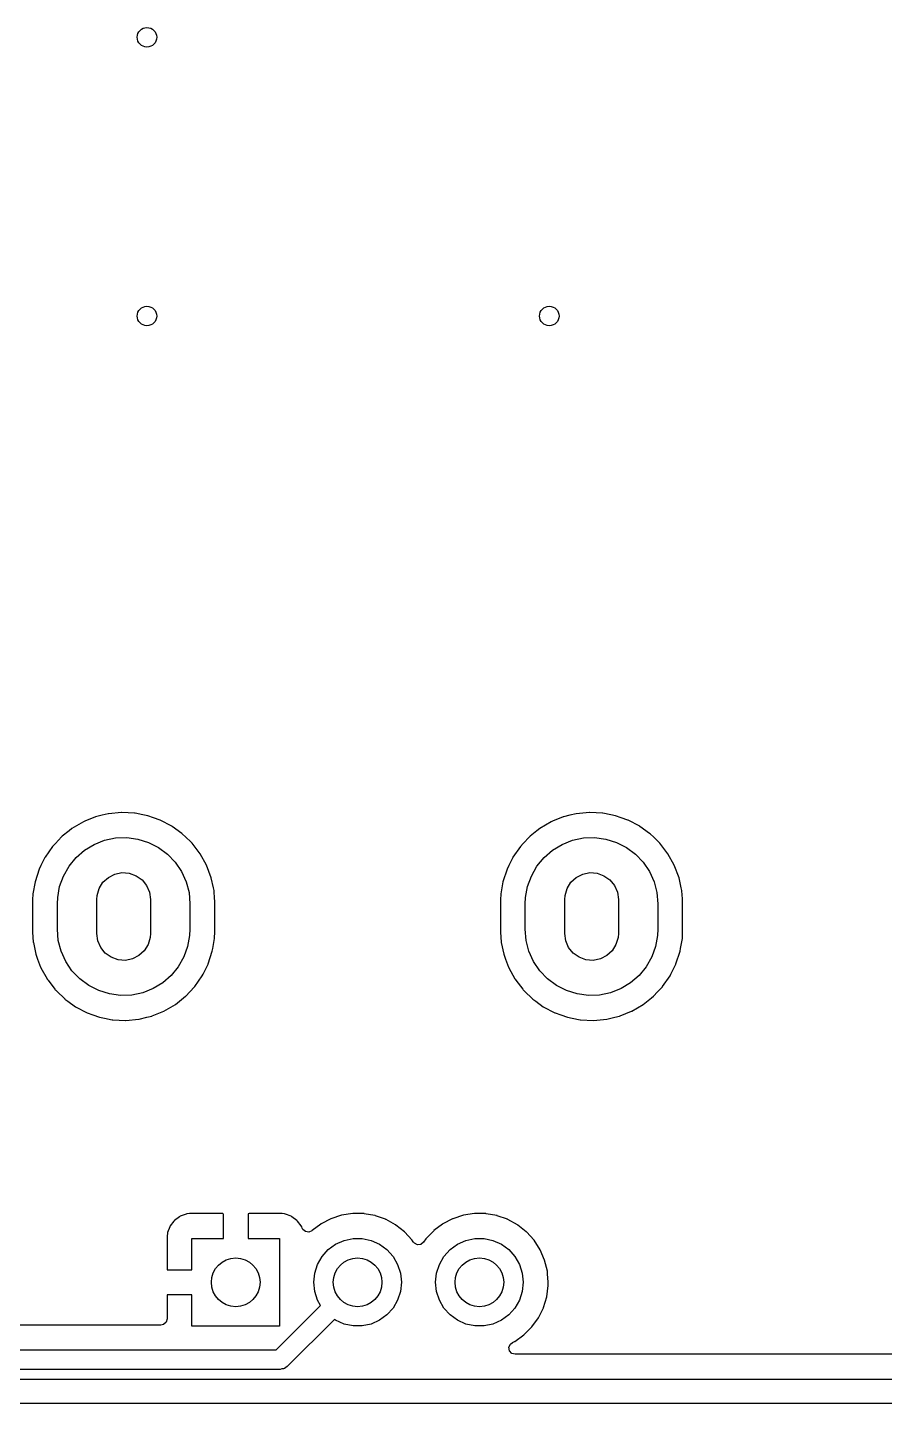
# Model space of a CAD drawing. Extents: x 63 to 234, y -148 to -41.
# Drawn here: x 153.12 to 170.71, y -148.03 to -119.81 of the extents above; entities that cross this region are included whole.
import ezdxf

# ---------------------------------------------------------------- set-up
doc = ezdxf.new("R2010")
doc.units = 0
doc.layers.add('BLACK', color=7, linetype='CONTINUOUS')

msp = doc.modelspace()

# ---------------------------------------------------------------- linework, layer by layer
at = {"layer": 'BLACK', "linetype": 'CONTINUOUS'}
for p, q in [((154.655, -135.966), (154.521, -135.999)), ((154.78, -135.936), (154.655, -135.966)), ((154.785, -135.935), (154.78, -135.936)), ((154.78, -135.936), (154.78, -135.936)), ((155.054, -135.909), (154.785, -135.935)), ((155.059, -135.909), (155.054, -135.909)), ((155.321, -135.922), (155.059, -135.909)), ((155.059, -135.909), (155.059, -135.909)), ((155.325, -135.922), (155.321, -135.922)), ((155.321, -135.922), (155.321, -135.922)), ((155.33, -135.923), (155.325, -135.922)), ((155.493, -135.956), (155.33, -135.923)), ((155.33, -135.923), (155.33, -135.923)), ((155.591, -135.975), (155.493, -135.956)), ((155.708, -136.016), (155.591, -135.975)), ((164.255, -135.966), (164.121, -135.999)), ((164.38, -135.936), (164.255, -135.966)), ((164.385, -135.935), (164.38, -135.936)), ((164.38, -135.936), (164.38, -135.936)), ((164.654, -135.909), (164.385, -135.935)), ((164.659, -135.909), (164.654, -135.909)), ((164.921, -135.922), (164.659, -135.909)), ((164.659, -135.909), (164.659, -135.909)), ((164.925, -135.922), (164.921, -135.922)), ((164.921, -135.922), (164.921, -135.922)), ((164.93, -135.923), (164.925, -135.922)), ((165.093, -135.956), (164.93, -135.923)), ((164.93, -135.923), (164.93, -135.923)), ((165.191, -135.975), (165.093, -135.956)), ((165.308, -136.016), (165.191, -135.975)), ((154.036, -136.238), (153.976, -136.286)), ((154.27, -136.101), (154.036, -136.238)), ((154.297, -136.09), (154.27, -136.101)), ((154.517, -136.001), (154.297, -136.09)), ((154.521, -135.999), (154.517, -136.001)), ((154.517, -136.001), (154.517, -136.001)), ((155.843, -136.064), (155.708, -136.016)), ((155.847, -136.065), (155.843, -136.064)), ((155.843, -136.064), (155.843, -136.064)), ((156.087, -136.191), (155.847, -136.065)), ((156.091, -136.194), (156.087, -136.191)), ((156.288, -136.338), (156.091, -136.194)), ((163.636, -136.238), (163.576, -136.286)), ((163.87, -136.101), (163.636, -136.238)), ((163.897, -136.09), (163.87, -136.101)), ((164.117, -136.001), (163.897, -136.09)), ((164.121, -135.999), (164.117, -136.001)), ((164.117, -136.001), (164.117, -136.001)), ((165.443, -136.064), (165.308, -136.016)), ((165.447, -136.065), (165.443, -136.064)), ((165.443, -136.064), (165.443, -136.064)), ((165.687, -136.191), (165.447, -136.065)), ((165.691, -136.194), (165.687, -136.191)), ((165.888, -136.338), (165.691, -136.194)), ((153.696, -136.544), (153.639, -136.606)), ((153.821, -136.411), (153.696, -136.544)), ((153.824, -136.407), (153.821, -136.411)), ((153.838, -136.397), (153.824, -136.407)), ((153.976, -136.286), (153.838, -136.397)), ((154.492, -136.564), (154.706, -136.479)), ((154.706, -136.479), (154.931, -136.432)), ((154.931, -136.432), (155.161, -136.424)), ((155.161, -136.424), (155.389, -136.454)), ((155.389, -136.454), (155.609, -136.522)), ((155.609, -136.522), (155.814, -136.626)), ((156.306, -136.351), (156.288, -136.338)), ((156.369, -136.412), (156.306, -136.351)), ((156.48, -136.521), (156.369, -136.412)), ((156.5, -136.541), (156.48, -136.521)), ((156.665, -136.756), (156.5, -136.541)), ((163.296, -136.544), (163.239, -136.606)), ((163.421, -136.411), (163.296, -136.544)), ((163.424, -136.407), (163.421, -136.411)), ((163.438, -136.397), (163.424, -136.407)), ((163.576, -136.286), (163.438, -136.397)), ((164.092, -136.564), (164.306, -136.479)), ((164.306, -136.479), (164.531, -136.432)), ((164.531, -136.432), (164.761, -136.424)), ((164.761, -136.424), (164.989, -136.454)), ((164.989, -136.454), (165.209, -136.522)), ((165.209, -136.522), (165.414, -136.626)), ((165.906, -136.351), (165.888, -136.338)), ((165.969, -136.412), (165.906, -136.351)), ((166.08, -136.521), (165.969, -136.412)), ((166.1, -136.541), (166.08, -136.521)), ((166.265, -136.756), (166.1, -136.541)), ((153.484, -136.828), (153.482, -136.832)), ((153.639, -136.606), (153.484, -136.828)), ((154.122, -136.834), (154.296, -136.683)), ((154.296, -136.683), (154.492, -136.564)), ((155.814, -136.626), (155.998, -136.763)), ((155.998, -136.763), (156.157, -136.93)), ((156.796, -136.993), (156.665, -136.756)), ((163.084, -136.828), (163.082, -136.832)), ((163.239, -136.606), (163.084, -136.828)), ((163.722, -136.834), (163.896, -136.683)), ((163.896, -136.683), (164.092, -136.564)), ((165.414, -136.626), (165.598, -136.763)), ((165.598, -136.763), (165.757, -136.93)), ((166.396, -136.993), (166.265, -136.756)), ((153.364, -137.071), (153.279, -137.329)), ((153.4, -136.997), (153.364, -137.071)), ((153.482, -136.832), (153.4, -136.997)), ((153.482, -136.832), (153.482, -136.832)), ((153.862, -137.212), (153.976, -137.012)), ((153.976, -137.012), (154.122, -136.834)), ((156.157, -136.93), (156.285, -137.121)), ((156.892, -137.247), (156.796, -136.993)), ((162.964, -137.071), (162.879, -137.329)), ((163, -136.997), (162.964, -137.071)), ((163.082, -136.832), (163, -136.997)), ((163.082, -136.832), (163.082, -136.832)), ((163.462, -137.212), (163.576, -137.012)), ((163.576, -137.012), (163.722, -136.834)), ((165.757, -136.93), (165.885, -137.121)), ((166.492, -137.247), (166.396, -136.993)), ((153.278, -137.333), (153.236, -137.577)), ((153.279, -137.329), (153.278, -137.333)), ((153.278, -137.333), (153.278, -137.333)), ((153.784, -137.428), (153.862, -137.212)), ((154.595, -137.468), (154.673, -137.341)), ((154.673, -137.341), (154.783, -137.24)), ((154.783, -137.24), (154.916, -137.173)), ((154.916, -137.173), (155.062, -137.143)), ((155.062, -137.143), (155.211, -137.154)), ((155.211, -137.154), (155.352, -137.205)), ((155.352, -137.205), (155.474, -137.291)), ((155.474, -137.291), (155.567, -137.407)), ((156.285, -137.121), (156.38, -137.33)), ((156.38, -137.33), (156.438, -137.553)), ((156.893, -137.251), (156.892, -137.247)), ((156.938, -137.452), (156.893, -137.251)), ((156.893, -137.251), (156.893, -137.251)), ((162.878, -137.333), (162.836, -137.577)), ((162.879, -137.329), (162.878, -137.333)), ((162.878, -137.333), (162.878, -137.333)), ((163.384, -137.428), (163.462, -137.212)), ((164.195, -137.468), (164.273, -137.341)), ((164.273, -137.341), (164.383, -137.24)), ((164.383, -137.24), (164.516, -137.173)), ((164.516, -137.173), (164.662, -137.143)), ((164.662, -137.143), (164.811, -137.154)), ((164.811, -137.154), (164.952, -137.205)), ((164.952, -137.205), (165.074, -137.291)), ((165.074, -137.291), (165.167, -137.407)), ((165.885, -137.121), (165.98, -137.33)), ((165.98, -137.33), (166.038, -137.553)), ((166.493, -137.251), (166.492, -137.247)), ((166.538, -137.452), (166.493, -137.251)), ((166.493, -137.251), (166.493, -137.251)), ((153.233, -137.596), (153.228, -137.682)), ((153.236, -137.577), (153.233, -137.596)), ((153.737, -137.782), (153.743, -137.654)), ((153.743, -137.654), (153.784, -137.428)), ((154.547, -137.692), (154.553, -137.612)), ((154.553, -137.612), (154.595, -137.468)), ((155.567, -137.407), (155.627, -137.544)), ((155.627, -137.544), (155.647, -137.692)), ((156.438, -137.553), (156.457, -137.782)), ((156.951, -137.512), (156.938, -137.452)), ((156.951, -137.516), (156.951, -137.512)), ((156.963, -137.683), (156.951, -137.516)), ((162.833, -137.596), (162.828, -137.682)), ((162.836, -137.577), (162.833, -137.596)), ((163.337, -137.782), (163.343, -137.654)), ((163.343, -137.654), (163.384, -137.428)), ((164.147, -137.692), (164.153, -137.612)), ((164.153, -137.612), (164.195, -137.468)), ((165.167, -137.407), (165.227, -137.544)), ((165.227, -137.544), (165.247, -137.692)), ((166.038, -137.553), (166.057, -137.782)), ((166.551, -137.512), (166.538, -137.452)), ((166.551, -137.516), (166.551, -137.512)), ((166.563, -137.683), (166.551, -137.516)), ((153.228, -137.682), (153.228, -138.371)), ((153.737, -138.302), (153.737, -137.782)), ((154.547, -138.392), (154.547, -137.692)), ((155.647, -137.692), (155.647, -138.392)), ((156.457, -137.782), (156.457, -138.302)), ((156.965, -137.713), (156.963, -137.683)), ((156.965, -138.402), (156.965, -137.713)), ((162.828, -137.682), (162.828, -138.371)), ((163.337, -138.302), (163.337, -137.782)), ((164.147, -138.392), (164.147, -137.692)), ((165.247, -137.692), (165.247, -138.392)), ((166.057, -137.782), (166.057, -138.302)), ((166.565, -137.713), (166.563, -137.683)), ((166.565, -138.402), (166.565, -137.713)), ((153.228, -138.371), (153.229, -138.373)), ((153.229, -138.373), (153.229, -138.373)), ((153.229, -138.373), (153.235, -138.461)), ((153.235, -138.461), (153.243, -138.572)), ((153.756, -138.531), (153.737, -138.302)), ((154.567, -138.54), (154.547, -138.392)), ((155.641, -138.472), (155.599, -138.616)), ((155.647, -138.392), (155.641, -138.472)), ((156.451, -138.43), (156.41, -138.656)), ((156.457, -138.302), (156.451, -138.43)), ((156.925, -138.697), (156.961, -138.492)), ((156.961, -138.488), (156.964, -138.439)), ((156.961, -138.492), (156.961, -138.488)), ((156.961, -138.492), (156.961, -138.492)), ((156.964, -138.439), (156.965, -138.404)), ((156.965, -138.404), (156.965, -138.402)), ((156.965, -138.404), (156.965, -138.404)), ((162.828, -138.371), (162.829, -138.373)), ((162.829, -138.373), (162.835, -138.461)), ((162.829, -138.373), (162.829, -138.373)), ((162.835, -138.461), (162.843, -138.572)), ((163.356, -138.531), (163.337, -138.302)), ((164.167, -138.54), (164.147, -138.392)), ((165.241, -138.472), (165.199, -138.616)), ((165.247, -138.392), (165.241, -138.472)), ((166.051, -138.43), (166.01, -138.656)), ((166.057, -138.302), (166.051, -138.43)), ((166.525, -138.697), (166.561, -138.492)), ((166.561, -138.488), (166.564, -138.439)), ((166.561, -138.492), (166.561, -138.488)), ((166.561, -138.492), (166.561, -138.492)), ((166.564, -138.439), (166.565, -138.404)), ((166.565, -138.404), (166.565, -138.402)), ((166.565, -138.404), (166.565, -138.404)), ((153.243, -138.572), (153.244, -138.577)), ((153.244, -138.577), (153.244, -138.577)), ((153.244, -138.577), (153.296, -138.814)), ((153.814, -138.754), (153.756, -138.531)), ((153.909, -138.963), (153.814, -138.754)), ((154.627, -138.677), (154.567, -138.54)), ((154.72, -138.793), (154.627, -138.677)), ((154.842, -138.879), (154.72, -138.793)), ((155.521, -138.743), (155.411, -138.844)), ((155.599, -138.616), (155.521, -138.743)), ((156.41, -138.656), (156.332, -138.872)), ((156.83, -139.013), (156.915, -138.755)), ((156.915, -138.755), (156.925, -138.697)), ((162.843, -138.572), (162.844, -138.577)), ((162.844, -138.577), (162.844, -138.577)), ((162.844, -138.577), (162.896, -138.814)), ((163.414, -138.754), (163.356, -138.531)), ((163.509, -138.963), (163.414, -138.754)), ((164.227, -138.677), (164.167, -138.54)), ((164.32, -138.793), (164.227, -138.677)), ((164.442, -138.879), (164.32, -138.793)), ((165.121, -138.743), (165.011, -138.844)), ((165.199, -138.616), (165.121, -138.743)), ((166.01, -138.656), (165.932, -138.872)), ((166.43, -139.013), (166.515, -138.755)), ((166.515, -138.755), (166.525, -138.697)), ((153.296, -138.814), (153.302, -138.837)), ((153.302, -138.837), (153.331, -138.915)), ((153.331, -138.915), (153.394, -139.082)), ((153.394, -139.082), (153.398, -139.091)), ((154.037, -139.154), (153.909, -138.963)), ((154.983, -138.93), (154.842, -138.879)), ((155.132, -138.941), (154.983, -138.93)), ((155.278, -138.911), (155.132, -138.941)), ((155.411, -138.844), (155.278, -138.911)), ((156.218, -139.072), (156.072, -139.25)), ((156.332, -138.872), (156.218, -139.072)), ((156.727, -139.222), (156.828, -139.017)), ((156.828, -139.017), (156.83, -139.013)), ((156.828, -139.017), (156.828, -139.017)), ((162.896, -138.814), (162.902, -138.837)), ((162.902, -138.837), (162.931, -138.915)), ((162.931, -138.915), (162.994, -139.082)), ((162.994, -139.082), (162.998, -139.091)), ((163.637, -139.154), (163.509, -138.963)), ((164.583, -138.93), (164.442, -138.879)), ((164.732, -138.941), (164.583, -138.93)), ((164.878, -138.911), (164.732, -138.941)), ((165.011, -138.844), (164.878, -138.911)), ((165.818, -139.072), (165.672, -139.25)), ((165.932, -138.872), (165.818, -139.072)), ((166.327, -139.222), (166.428, -139.017)), ((166.428, -139.017), (166.43, -139.013)), ((166.428, -139.017), (166.428, -139.017)), ((153.398, -139.091), (153.4, -139.095)), ((153.4, -139.095), (153.526, -139.323)), ((153.526, -139.323), (153.529, -139.328)), ((153.529, -139.328), (153.547, -139.351)), ((153.547, -139.351), (153.687, -139.535)), ((154.196, -139.321), (154.037, -139.154)), ((154.38, -139.458), (154.196, -139.321)), ((156.072, -139.25), (155.898, -139.401)), ((156.555, -139.478), (156.71, -139.256)), ((156.71, -139.256), (156.727, -139.222)), ((162.998, -139.091), (163, -139.095)), ((163, -139.095), (163.126, -139.323)), ((163.126, -139.323), (163.129, -139.328)), ((163.129, -139.328), (163.147, -139.351)), ((163.147, -139.351), (163.287, -139.535)), ((163.796, -139.321), (163.637, -139.154)), ((163.98, -139.458), (163.796, -139.321)), ((165.672, -139.25), (165.498, -139.401)), ((166.155, -139.478), (166.31, -139.256)), ((166.31, -139.256), (166.327, -139.222)), ((153.687, -139.535), (153.694, -139.543)), ((153.694, -139.543), (153.697, -139.547)), ((153.697, -139.547), (153.697, -139.547)), ((153.697, -139.547), (153.724, -139.573)), ((153.724, -139.573), (153.888, -139.733)), ((154.585, -139.562), (154.38, -139.458)), ((154.805, -139.63), (154.585, -139.562)), ((155.033, -139.66), (154.805, -139.63)), ((155.488, -139.605), (155.263, -139.652)), ((155.702, -139.52), (155.488, -139.605)), ((155.898, -139.401), (155.702, -139.52)), ((156.37, -139.677), (156.454, -139.587)), ((156.454, -139.587), (156.552, -139.482)), ((156.552, -139.482), (156.555, -139.478)), ((156.552, -139.482), (156.552, -139.482)), ((163.287, -139.535), (163.294, -139.543)), ((163.294, -139.543), (163.297, -139.547)), ((163.297, -139.547), (163.297, -139.547)), ((163.297, -139.547), (163.324, -139.573)), ((163.324, -139.573), (163.488, -139.733)), ((164.185, -139.562), (163.98, -139.458)), ((164.405, -139.63), (164.185, -139.562)), ((164.633, -139.66), (164.405, -139.63)), ((165.088, -139.605), (164.863, -139.652)), ((165.302, -139.52), (165.088, -139.605)), ((165.498, -139.401), (165.302, -139.52)), ((165.97, -139.677), (166.054, -139.587)), ((166.054, -139.587), (166.152, -139.482)), ((166.152, -139.482), (166.155, -139.478)), ((166.152, -139.482), (166.152, -139.482)), ((153.888, -139.733), (153.891, -139.736)), ((153.891, -139.736), (153.891, -139.736)), ((153.891, -139.736), (153.952, -139.779)), ((153.952, -139.779), (154.107, -139.893)), ((154.107, -139.893), (154.347, -140.019)), ((155.263, -139.652), (155.033, -139.66)), ((155.924, -139.983), (156.158, -139.846)), ((156.158, -139.846), (156.325, -139.713)), ((156.325, -139.713), (156.366, -139.679)), ((156.366, -139.679), (156.37, -139.677)), ((156.366, -139.679), (156.366, -139.679)), ((163.488, -139.733), (163.491, -139.736)), ((163.491, -139.736), (163.491, -139.736)), ((163.491, -139.736), (163.552, -139.779)), ((163.552, -139.779), (163.707, -139.893)), ((163.707, -139.893), (163.947, -140.019)), ((164.863, -139.652), (164.633, -139.66)), ((165.524, -139.983), (165.758, -139.846)), ((165.758, -139.846), (165.925, -139.713)), ((165.925, -139.713), (165.966, -139.679)), ((165.966, -139.679), (165.97, -139.677)), ((165.966, -139.679), (165.966, -139.679)), ((154.347, -140.019), (154.351, -140.02)), ((154.351, -140.02), (154.351, -140.02)), ((154.351, -140.02), (154.466, -140.061)), ((154.466, -140.061), (154.603, -140.109)), ((154.603, -140.109), (154.701, -140.128)), ((154.701, -140.128), (154.864, -140.161)), ((154.864, -140.161), (154.864, -140.161)), ((154.864, -140.161), (154.869, -140.162)), ((154.869, -140.162), (154.873, -140.162)), ((154.873, -140.162), (154.873, -140.162)), ((154.873, -140.162), (155.135, -140.175)), ((155.135, -140.175), (155.135, -140.175)), ((155.135, -140.175), (155.14, -140.175)), ((155.14, -140.175), (155.409, -140.149)), ((155.409, -140.149), (155.414, -140.148)), ((155.414, -140.148), (155.574, -140.109)), ((155.414, -140.148), (155.414, -140.148)), ((155.574, -140.109), (155.673, -140.085)), ((155.673, -140.085), (155.682, -140.081)), ((155.682, -140.081), (155.92, -139.985)), ((155.92, -139.985), (155.924, -139.983)), ((155.92, -139.985), (155.92, -139.985)), ((163.947, -140.019), (163.951, -140.02)), ((163.951, -140.02), (163.951, -140.02)), ((163.951, -140.02), (164.066, -140.061)), ((164.066, -140.061), (164.203, -140.109)), ((164.203, -140.109), (164.301, -140.128)), ((164.301, -140.128), (164.464, -140.161)), ((164.464, -140.161), (164.464, -140.161)), ((164.464, -140.161), (164.469, -140.162)), ((164.469, -140.162), (164.473, -140.162)), ((164.473, -140.162), (164.473, -140.162)), ((164.473, -140.162), (164.735, -140.175)), ((164.735, -140.175), (164.735, -140.175)), ((164.735, -140.175), (164.74, -140.175)), ((164.74, -140.175), (165.009, -140.149)), ((165.009, -140.149), (165.014, -140.148)), ((165.014, -140.148), (165.174, -140.109)), ((165.014, -140.148), (165.014, -140.148)), ((165.174, -140.109), (165.273, -140.085)), ((165.273, -140.085), (165.282, -140.081)), ((165.282, -140.081), (165.52, -139.985)), ((165.52, -139.985), (165.524, -139.983)), ((165.52, -139.985), (165.52, -139.985)), ((156.379, -144.144), (156.259, -144.189)), ((156.395, -144.14), (156.379, -144.144)), ((156.446, -144.134), (156.395, -144.14)), ((156.452, -144.134), (156.446, -144.134)), ((157.129, -144.134), (156.452, -144.134)), ((157.137, -144.136), (157.129, -144.134)), ((157.139, -144.137), (157.137, -144.136)), ((157.143, -144.152), (157.139, -144.137)), ((157.143, -144.642), (157.143, -144.152)), ((157.653, -144.14), (157.651, -144.148)), ((157.651, -144.148), (157.651, -144.642)), ((157.654, -144.138), (157.653, -144.14)), ((157.669, -144.134), (157.654, -144.138)), ((158.342, -144.134), (157.669, -144.134)), ((158.348, -144.134), (158.342, -144.134)), ((158.399, -144.14), (158.348, -144.134)), ((158.415, -144.144), (158.399, -144.14)), ((158.535, -144.189), (158.415, -144.144)), ((159.798, -144.132), (159.569, -144.167)), ((159.804, -144.132), (159.798, -144.132)), ((159.953, -144.134), (159.804, -144.132)), ((159.804, -144.132), (159.804, -144.132)), ((160.03, -144.135), (159.953, -144.134)), ((160.035, -144.136), (160.03, -144.135)), ((160.253, -144.175), (160.035, -144.136)), ((160.035, -144.136), (160.035, -144.136)), ((162.298, -144.132), (162.069, -144.167)), ((162.304, -144.132), (162.298, -144.132)), ((162.453, -144.134), (162.304, -144.132)), ((162.304, -144.132), (162.304, -144.132)), ((162.53, -144.135), (162.453, -144.134)), ((162.535, -144.136), (162.53, -144.135)), ((162.753, -144.175), (162.535, -144.136)), ((162.535, -144.136), (162.535, -144.136)), ((156.044, -144.404), (155.999, -144.524)), ((156.052, -144.388), (156.044, -144.404)), ((156.129, -144.286), (156.052, -144.388)), ((156.141, -144.274), (156.129, -144.286)), ((156.243, -144.197), (156.141, -144.274)), ((156.259, -144.189), (156.243, -144.197)), ((158.551, -144.197), (158.535, -144.189)), ((158.653, -144.274), (158.551, -144.197)), ((158.665, -144.286), (158.653, -144.274)), ((158.742, -144.388), (158.665, -144.286)), ((158.75, -144.404), (158.742, -144.388)), ((158.761, -144.432), (158.75, -144.404)), ((158.774, -144.457), (158.761, -144.432)), ((159.14, -144.349), (158.963, -144.482)), ((159.144, -144.346), (159.14, -144.349)), ((159.14, -144.349), (159.14, -144.349)), ((159.148, -144.344), (159.144, -144.346)), ((159.345, -144.241), (159.148, -144.344)), ((159.349, -144.239), (159.345, -144.241)), ((159.345, -144.241), (159.345, -144.241)), ((159.569, -144.167), (159.349, -144.239)), ((160.258, -144.176), (160.253, -144.175)), ((160.253, -144.175), (160.253, -144.175)), ((160.263, -144.177), (160.258, -144.176)), ((160.471, -144.251), (160.263, -144.177)), ((160.263, -144.177), (160.263, -144.177)), ((160.476, -144.253), (160.471, -144.251)), ((160.471, -144.251), (160.471, -144.251)), ((160.481, -144.255), (160.476, -144.253)), ((160.675, -144.362), (160.481, -144.255)), ((160.481, -144.255), (160.481, -144.255)), ((160.679, -144.365), (160.675, -144.362)), ((160.675, -144.362), (160.675, -144.362)), ((160.683, -144.368), (160.679, -144.365)), ((160.857, -144.505), (160.683, -144.368)), ((160.683, -144.368), (160.683, -144.368)), ((161.64, -144.349), (161.463, -144.482)), ((161.644, -144.346), (161.64, -144.349)), ((161.64, -144.349), (161.64, -144.349)), ((161.648, -144.344), (161.644, -144.346)), ((161.845, -144.241), (161.648, -144.344)), ((161.849, -144.239), (161.845, -144.241)), ((161.845, -144.241), (161.845, -144.241)), ((162.069, -144.167), (161.849, -144.239)), ((162.758, -144.176), (162.753, -144.175)), ((162.753, -144.175), (162.753, -144.175)), ((162.763, -144.177), (162.758, -144.176)), ((162.971, -144.251), (162.763, -144.177)), ((162.763, -144.177), (162.763, -144.177)), ((162.976, -144.253), (162.971, -144.251)), ((162.971, -144.251), (162.971, -144.251)), ((162.981, -144.255), (162.976, -144.253)), ((163.175, -144.362), (162.981, -144.255)), ((162.981, -144.255), (162.981, -144.255)), ((163.179, -144.365), (163.175, -144.362)), ((163.175, -144.362), (163.175, -144.362)), ((163.183, -144.368), (163.179, -144.365)), ((163.357, -144.505), (163.183, -144.368)), ((163.183, -144.368), (163.183, -144.368)), ((155.995, -144.54), (155.989, -144.591)), ((155.989, -144.591), (155.989, -144.597)), ((155.989, -144.597), (155.989, -145.27)), ((155.999, -144.524), (155.995, -144.54)), ((156.497, -145.288), (156.497, -144.642)), ((156.497, -144.642), (157.143, -144.642)), ((157.651, -144.642), (158.297, -144.642)), ((158.297, -144.642), (158.297, -146.442)), ((158.828, -144.503), (158.774, -144.457)), ((158.898, -144.512), (158.828, -144.503)), ((158.958, -144.484), (158.898, -144.512)), ((158.959, -144.485), (158.958, -144.484)), ((158.963, -144.482), (158.959, -144.485)), ((159.447, -144.763), (159.619, -144.686)), ((159.619, -144.686), (159.803, -144.647)), ((159.803, -144.647), (159.991, -144.647)), ((159.991, -144.647), (160.175, -144.686)), ((160.175, -144.686), (160.347, -144.763)), ((160.861, -144.508), (160.857, -144.505)), ((160.857, -144.505), (160.857, -144.505)), ((161.017, -144.68), (160.861, -144.508)), ((161.02, -144.684), (161.017, -144.68)), ((161.042, -144.719), (161.02, -144.684)), ((161.02, -144.684), (161.02, -144.684)), ((161.063, -144.743), (161.042, -144.719)), ((161.252, -144.721), (161.197, -144.766)), ((161.299, -144.653), (161.252, -144.721)), ((161.459, -144.485), (161.299, -144.653)), ((161.463, -144.482), (161.459, -144.485)), ((161.947, -144.763), (162.119, -144.686)), ((162.119, -144.686), (162.303, -144.647)), ((162.303, -144.647), (162.491, -144.647)), ((162.491, -144.647), (162.675, -144.686)), ((162.675, -144.686), (162.847, -144.763)), ((163.361, -144.508), (163.357, -144.505)), ((163.357, -144.505), (163.357, -144.505)), ((163.517, -144.68), (163.361, -144.508)), ((163.643, -144.874), (163.517, -144.68)), ((159.169, -145.013), (159.295, -144.873)), ((159.295, -144.873), (159.447, -144.763)), ((160.347, -144.763), (160.499, -144.873)), ((160.499, -144.873), (160.625, -145.013)), ((161.126, -144.774), (161.063, -144.743)), ((161.197, -144.766), (161.126, -144.774)), ((161.669, -145.013), (161.795, -144.873)), ((161.795, -144.873), (161.947, -144.763)), ((162.847, -144.763), (162.999, -144.873)), ((162.999, -144.873), (163.125, -145.013)), ((163.735, -145.087), (163.643, -144.874)), ((155.989, -145.27), (155.993, -145.285)), ((155.993, -145.285), (155.995, -145.286)), ((155.995, -145.286), (156.003, -145.288)), ((156.003, -145.288), (156.497, -145.288)), ((159.017, -145.355), (159.075, -145.176)), ((159.075, -145.176), (159.169, -145.013)), ((160.625, -145.013), (160.719, -145.176)), ((160.719, -145.176), (160.777, -145.355)), ((161.517, -145.355), (161.575, -145.176)), ((161.575, -145.176), (161.669, -145.013)), ((163.125, -145.013), (163.219, -145.176)), ((163.219, -145.176), (163.277, -145.355)), ((163.791, -145.311), (163.735, -145.087)), ((158.997, -145.542), (159.017, -145.355)), ((159.017, -145.729), (158.997, -145.542)), ((160.777, -145.355), (160.797, -145.542)), ((160.797, -145.542), (160.777, -145.729)), ((161.497, -145.542), (161.517, -145.355)), ((161.517, -145.729), (161.497, -145.542)), ((163.277, -145.355), (163.297, -145.542)), ((163.297, -145.542), (163.277, -145.729)), ((163.792, -145.316), (163.791, -145.311)), ((163.796, -145.367), (163.792, -145.316)), ((163.792, -145.316), (163.792, -145.316)), ((163.81, -145.542), (163.796, -145.367)), ((163.809, -145.611), (163.81, -145.542)), ((155.991, -145.802), (155.989, -145.81)), ((155.989, -145.81), (155.989, -146.293)), ((155.992, -145.8), (155.991, -145.802)), ((156.007, -145.796), (155.992, -145.8)), ((156.497, -145.796), (156.007, -145.796)), ((156.497, -146.442), (156.497, -145.796)), ((159.075, -145.908), (159.017, -145.729)), ((160.777, -145.729), (160.719, -145.908)), ((161.575, -145.908), (161.517, -145.729)), ((163.277, -145.729), (163.219, -145.908)), ((163.711, -146.062), (163.778, -145.841)), ((163.778, -145.841), (163.809, -145.611)), ((158.228, -146.928), (159.138, -146.018)), ((159.138, -146.018), (159.075, -145.908)), ((160.625, -146.071), (160.499, -146.211)), ((160.719, -145.908), (160.625, -146.071)), ((161.669, -146.071), (161.575, -145.908)), ((161.795, -146.211), (161.669, -146.071)), ((163.125, -146.071), (162.999, -146.211)), ((163.219, -145.908), (163.125, -146.071)), ((163.649, -146.188), (163.709, -146.067)), ((163.709, -146.067), (163.711, -146.062)), ((163.709, -146.067), (163.709, -146.067)), ((155.863, -146.419), (119.287, -146.419)), ((155.915, -146.408), (155.863, -146.419)), ((155.969, -146.361), (155.915, -146.408)), ((155.989, -146.293), (155.969, -146.361)), ((159.42, -146.302), (158.452, -147.269)), ((159.447, -146.321), (159.42, -146.302)), ((159.619, -146.398), (159.447, -146.321)), ((159.803, -146.437), (159.619, -146.398)), ((160.175, -146.398), (159.991, -146.437)), ((160.347, -146.321), (160.175, -146.398)), ((160.499, -146.211), (160.347, -146.321)), ((161.947, -146.321), (161.795, -146.211)), ((162.119, -146.398), (161.947, -146.321)), ((162.303, -146.437), (162.119, -146.398)), ((162.675, -146.398), (162.491, -146.437)), ((162.847, -146.321), (162.675, -146.398)), ((162.999, -146.211), (162.847, -146.321)), ((163.473, -146.458), (163.608, -146.27)), ((163.608, -146.27), (163.649, -146.188)), ((158.297, -146.442), (156.497, -146.442)), ((159.991, -146.437), (159.803, -146.437)), ((162.491, -146.437), (162.303, -146.437)), ((163.121, -146.756), (163.309, -146.621)), ((163.309, -146.621), (163.473, -146.458)), ((114.616, -146.928), (158.228, -146.928)), ((163.003, -146.875), (163.033, -146.81)), ((163.013, -146.945), (163.003, -146.875)), ((163.06, -146.999), (163.013, -146.945)), ((163.033, -146.81), (163.073, -146.78)), ((163.073, -146.78), (163.116, -146.758)), ((163.116, -146.758), (163.121, -146.756)), ((163.116, -146.758), (163.116, -146.758)), ((163.128, -147.019), (163.06, -146.999)), ((175.554, -147.019), (163.128, -147.019)), ((93.1184, -147.527), (175.817, -147.527)), ((158.311, -147.328), (114.532, -147.328)), ((158.344, -147.32), (158.311, -147.328)), ((158.377, -147.317), (158.344, -147.32)), ((158.387, -147.31), (158.377, -147.317)), ((158.398, -147.308), (158.387, -147.31)), ((158.424, -147.287), (158.398, -147.308)), ((158.452, -147.269), (158.424, -147.287)), ((175.92, -148.027), (93.0148, -148.027))]:
    msp.add_line(p, q, dxfattribs=at)
at = {"layer": 'BLACK'}
for centre, radius in [((155.575, -120.015), 0.2), ((155.575, -125.73), 0.2), ((163.83, -125.73), 0.2), ((157.397, -145.542), 0.5), ((159.897, -145.542), 0.5), ((162.397, -145.542), 0.5)]:
    msp.add_circle(centre, radius, dxfattribs=at)

doc.saveas('drawing.dxf')
